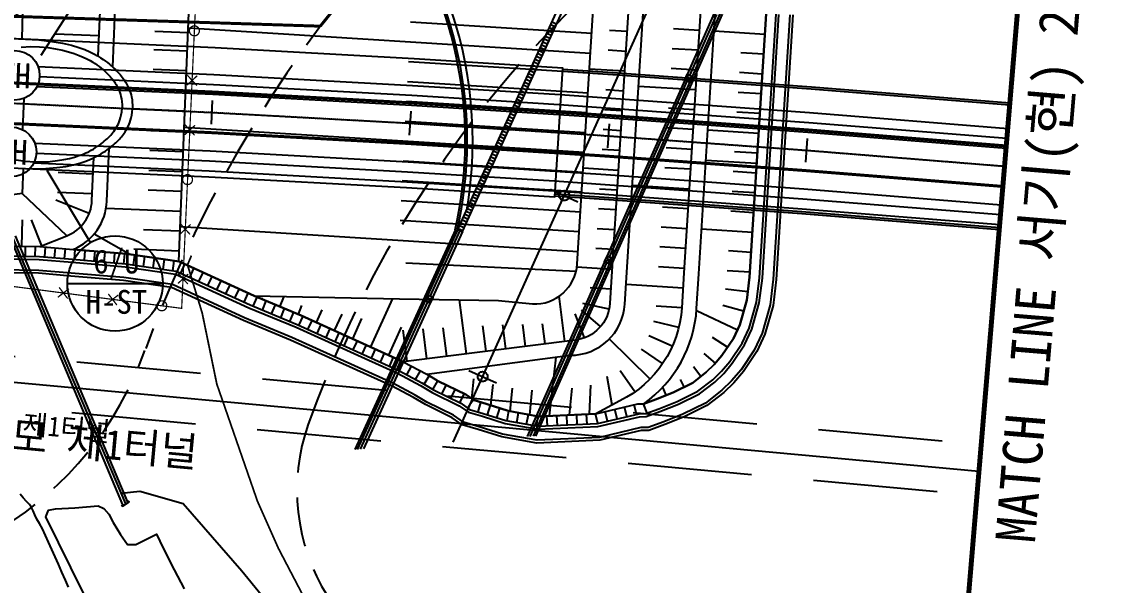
# Model space of a CAD drawing. Header units: millimetres. Extents: x 5990 to 6786, y 1103 to 1809.
# Drawn here: x 6487.3 to 6596.4, y 1439.2 to 1496 of the extents above; entities that cross this region are included whole.
import ezdxf
from ezdxf.enums import TextEntityAlignment as Align
from ezdxf.xclip import XClip

# ---------------------------------------------------------------- set-up
doc = ezdxf.new("R2010")
doc.units = ezdxf.units.MM
doc.header["$LTSCALE"] = 10
doc.header["$MEASUREMENT"] = 0
doc.header["$XCLIPFRAME"] = 2
for name, pattern in [('A-CENTR01', [2, 1.25, -0.25, 0.25, -0.25]), ('CENTER', [2, 1.25, -0.25, 0.25, -0.25]), ('DASHED', [0.75, 0.5, -0.25]), ('HIDDEN', [0.375, 0.25, -0.125]), ('PHANTOM', [2.5, 1.25, -0.25, 0.25, -0.25, 0.25, -0.25])]:
    doc.linetypes.add(name, pattern=pattern)
for name, color, linetype in [('TN-CABL', 4, 'Continuous'), ('TN-MACL', 6, 'A-CENTR01'), ('TN-MANH', 4, 'Continuous'), ('TZ-BASE', 253, 'Continuous'), ('TZ-CABL', 4, 'Continuous')]:
    doc.layers.add(name, color=color, linetype=linetype)
doc.layers.add('TX-PAPR', color=2, linetype='Continuous', plot=False)
doc.styles.add('PipeTools', font='GulimChe.ttf', dxfattribs={"height": 1250})
doc.styles.get("Standard").update_dxf_attribs({"font": 'GulimChe.ttf'})
doc.styles.add('SYMBTEXT', font='GulimChe.ttf')
doc.styles.add('굴림체', font='GulimChe.ttf')
doc.linetypes.add('CDO000', pattern='A,0.9,[122,KHCLINE.shx,S=0.006,R=0,X=0,Y=0],-0.2,["L/O",Standard,S=0.2,R=0,X=0.1,Y=-0.1],-0.6,-0.15', length=1.85)
doc.linetypes.add('ZIGZAG', pattern='A,0.0001,-0.2,[131,ltypeshp.shx,S=0.2,R=0,X=-0.2,Y=0],-0.4,[131,ltypeshp.shx,S=0.2,R=180,X=0.2,Y=0],-0.2', length=0.8001)
doc.linetypes.add('우뾰족이', pattern='A,5,0,[1,JSK.shx,S=1,R=180,X=0.585786,Y=0],-0.585786', length=5.585786)
doc.linetypes.add('좌뾰족이', pattern='A,5,0,[1,JSK.shx,S=1,R=0,X=0,Y=0],-0.585786', length=5.585786)

# ---------------------------------------------------------------- blocks, each defined once
blk = doc.blocks.new('cjf1')
at = {"color": 0, "lineweight": -3, "ltscale": 5, "const_width": 0.13}
blk.add_lwpolyline([(0.5, 0, 1), (-0.5, 0, 1)], format="xyb", close=True, dxfattribs=at)
blk = doc.blocks.new('cjf2')
at = {"color": 0, "lineweight": -3, "ltscale": 5, "const_width": 0.13}
for points in [[(0.5, 0.5), (-0.5, -0.5)], [(-0.5, 0.5), (0.5, -0.5)]]:
    blk.add_lwpolyline(points, dxfattribs=at)
blk = doc.blocks.new('sj')
at = {"layer": 'TZ-BASE'}
for p, q in [((2231.5, 1175.25), (2232.27, 1175.61)), ((2232.07, 1175.05), (2231.71, 1175.82))]:
    blk.add_line(p, q, dxfattribs=at)
blk.add_lwpolyline([(2231.71, 1175.82), (2231.5, 1175.25), (2232.07, 1175.05), (2232.27, 1175.61)], close=True, dxfattribs=at)
blk = doc.blocks.new('JD-FJ67DH')
at = {"layer": 'TZ-BASE'}
for p, q in [((616.57, -11.65, 1.87), (617.87, 20.5, 65)), ((652.3, -29.25, -1228.43), (671.14, 13.35, -1228.43)), ((652.53, -29.23, -1228.43), (671.32, 13.26, -1228.43)), ((667.8, 7.17, -1228.43), (670.54, 13.36, -1228.43)), ((674.06, -13.22), (675.72, 13.28)), ((658.17, 11.3), (639.92, 12.44)), ((608.52, 11.08), (604.15, 11.26)), ((617.52, 11.38), (614.16, 11.52)), ((658.04, 9.3), (617.54, 11.84)), ((661.72, 11.5), (659.96, 11.61)), ((668.98, 11.61), (666.4, 11.78)), ((675.59, 11.23), (670.48, 11.55)), ((617.45, 9.54), (614.08, 9.68)), ((661.59, 9.51), (659.83, 9.62)), ((668.86, 9.62), (666.28, 9.78)), ((675.47, 9.23), (673.17, 9.37)), ((617.36, 7.54), (614, 7.68)), ((657.91, 7.31), (639.71, 8.45)), ((661.47, 7.51), (657.94, 7.73)), ((668.73, 7.62), (666.15, 7.78)), ((659.71, -11.13, -1228.43), (667.56, 6.62, -1228.43)), ((675.34, 7.23), (673.04, 7.38)), ((617.28, 5.5, 65), (613.92, 5.63, 65)), ((657.79, 5.31), (639.6, 6.45)), ((661.34, 5.52), (659.58, 5.63)), ((668.61, 5.63), (662.88, 5.99)), ((619.86, 2.17), (619.98, 4.57)), ((657.66, 3.31), (639.5, 4.45)), ((675.22, 5.24), (672.92, 5.38)), ((617.1, 3.5, 65), (611.93, 3.71, 65)), ((639.82, 1.08), (639.97, 3.48)), ((661.22, 3.52), (659.45, 3.63)), ((668.48, 3.63), (665.9, 3.79)), ((675.09, 3.24), (672.79, 3.39)), ((657.54, 1.32), (639.39, 2.46)), ((659.77, -0.19), (659.94, 2.2)), ((617.11, 1.39), (613.75, 1.52)), ((657.41, -0.68), (617.13, 1.85)), ((661.09, 1.52), (659.33, 1.63)), ((668.36, 1.63), (665.78, 1.8)), ((674.97, 1.25), (669.86, 1.57)), ((679.71, -1.64), (679.89, 0.75)), ((617.03, -0.61), (613.67, -0.47)), ((660.97, -0.47), (659.2, -0.36)), ((668.23, -0.36), (665.65, -0.2)), ((674.84, -0.75), (672.54, -0.61)), ((699.64, -3.24), (699.84, -0.85)), ((657.29, -2.67), (639.18, -1.54)), ((674.77, -1.79), (669.67, -1.47)), ((607.95, -2.85), (604.42, -2.7)), ((616.95, -2.61), (613.58, -2.47)), ((660.84, -2.47), (657.32, -2.25)), ((668.11, -2.36), (665.53, -2.2)), ((674.72, -2.75), (672.42, -2.6)), ((657.16, -4.67), (639.07, -3.54)), ((660.72, -4.46), (658.95, -4.35)), ((667.98, -4.36), (662.25, -4)), ((605.31, -9.06), (600.82, -4.8)), ((607.87, -4.85), (604.35, -4.7)), ((616.86, -4.61), (613.5, -4.47)), ((674.59, -4.74), (672.29, -4.6)), ((607.56, -6.81), (604.2, -5.48)), ((616.78, -6.61), (609.26, -6.3)), ((657.04, -6.67), (638.97, -5.53)), ((660.59, -6.46), (658.83, -6.35)), ((667.86, -6.35), (665.28, -6.19)), ((600.79, -10.12), (600.83, -7.46)), ((602.78, -10.07), (601.74, -7.44)), ((656.91, -8.66), (638.86, -7.53)), ((674.46, -6.74), (672.17, -6.59)), ((616.7, -8.61), (613.01, -8.45)), ((656.79, -10.66), (616.72, -8.15)), ((644.43, -8.44, -1228.43), (634.32, -30.58, -1228.43)), ((644.61, -8.52, -1228.43), (634.55, -30.57, -1228.43)), ((645.14, -8.64, -1228.43), (642.13, -15.27, -1228.43)), ((660.47, -8.46), (658.7, -8.35)), ((667.73, -8.35), (665.15, -8.19)), ((674.34, -8.73), (669.23, -8.41)), ((608.06, -8.88), (611.73, -10.95)), ((598.81, -10.09), (602.59, -10.14)), ((602.59, -10.14), (605.94, -10.43)), ((605.94, -10.43), (611.33, -10.89)), ((611.33, -10.89), (616.62, -11.66)), ((616.62, -10.6), (612.04, -10.42)), ((660.34, -10.45), (658.58, -10.34)), ((667.61, -10.34), (665.03, -10.18)), ((674.21, -10.73), (671.92, -10.59)), ((616.62, -11.66), (624.17, -15.12)), ((656.6, -12.65), (639.43, -11.81)), ((651.68, -29.29, -1228.43), (659.47, -11.67, -1228.43)), ((660.22, -12.45), (656.68, -12.23)), ((667.48, -12.34), (664.9, -12.18)), ((674.09, -12.73), (671.79, -12.58)), ((667.36, -14.34), (661.62, -13.98)), ((673.77, -15.55), (674.06, -13.22)), ((624.17, -15.12), (628.91, -17.09)), ((626.77, -16.2), (627.2, -15.17)), ((655.46, -19.7), (654.89, -15.15)), ((660.09, -14.45), (657.99, -14.31)), ((673.87, -14.71), (671.62, -14.43)), ((624.93, -15.43), (624.99, -15.28)), ((628.62, -16.97), (628.98, -16.09)), ((641.88, -15.81, -1228.43), (635.17, -30.52, -1228.43)), ((635.91, -20.26), (638.12, -15.38)), ((645.54, -20.95), (644.86, -15.52)), ((659.92, -16.44), (657.28, -15.87)), ((667.23, -16.33), (664.65, -16.16)), ((673.45, -16.66), (671.36, -16.08)), ((673.08, -18.03), (673.77, -15.55)), ((628.91, -17.09), (639.19, -21.75)), ((630.45, -17.78), (631.02, -16.52)), ((632.27, -18.61), (633.02, -16.95)), ((634.09, -19.43), (635.02, -17.39)), ((657.42, -19.35), (656.51, -16.93)), ((659.05, -18.21), (657.12, -16.56)), ((672.83, -18.56), (668.71, -16.61)), ((637.73, -21.08), (639.02, -18.26)), ((639.59, -21.7), (639.19, -18.55)), ((641.57, -21.45), (641.19, -18.44)), ((643.56, -21.2), (643.2, -18.34)), ((647.53, -20.7), (647.2, -18.13)), ((649.51, -20.45), (649.21, -18.03)), ((651.49, -20.2), (651.22, -18)), ((653.48, -19.95), (653.22, -17.92)), ((666.93, -18.31), (664.42, -17.68)), ((672.43, -19.4), (673.08, -18.03)), ((664.03, -23.48), (659.94, -19.46)), ((666.28, -20.19), (663.92, -19.14)), ((671.83, -20.29), (670.34, -19.29)), ((671.28, -21.11), (672.43, -19.4)), ((665.3, -21.94), (663.17, -20.48)), ((639.19, -21.75), (641.56, -23.01)), ((653.91, -27.2), (654.59, -21.29)), ((670.63, -21.88), (669.48, -20.9)), ((670.5, -22.03), (671.28, -21.11)), ((662.51, -24.78), (661.02, -22.67)), ((668.33, -23.87), (669.69, -22.8)), ((669.15, -23.22), (668.41, -22.27)), ((669.69, -22.8), (670.5, -22.03)), ((641.56, -23.01), (642.7, -23.7)), ((642.7, -23.7), (645.48, -25.06)), ((646.09, -25.48), (646.3, -23.47)), ((660.21, -26.11), (659.72, -23.23)), ((666.36, -24.84), (668.33, -23.87)), ((667.47, -24.29), (667.1, -23.54)), ((645.48, -25.06), (646.31, -25.63)), ((648.02, -26.15), (648.23, -24.05)), ((649.96, -26.73), (650.2, -24.4)), ((651.92, -27.08), (652.17, -24.6)), ((655.93, -27.1), (656.2, -24.41)), ((657.94, -27.01), (658.09, -24.1)), ((664.57, -25.55), (666.36, -24.84)), ((665.65, -25.12), (665.33, -24.3)), ((646.31, -25.63), (647.53, -25.99)), ((647.53, -25.99), (649.76, -26.69)), ((658.59, -26.98), (662.82, -25.98)), ((662.82, -25.98), (663.42, -25.97)), ((663.42, -25.97), (664.57, -25.55)), ((663.79, -25.84), (663.77, -25.79)), ((649.76, -26.69), (652.82, -27.25)), ((652.82, -27.25), (658.59, -26.98))]:
    blk.add_line(p, q, dxfattribs=at)
at = {"layer": 'TZ-BASE', "linetype": 'Continuous'}
for p, q in [((654.48, 11.97, -1228.43), (654.02, 12.18, -1228.43)), ((654.61, 12.26, -1228.43), (654.16, 12.47, -1228.43)), ((653.96, 10.82, -1228.43), (653.5, 11.02, -1228.43)), ((654.09, 11.11, -1228.43), (653.63, 11.31, -1228.43)), ((654.22, 11.39, -1228.43), (653.76, 11.6, -1228.43)), ((654.35, 11.68, -1228.43), (653.89, 11.89, -1228.43)), ((653.43, 9.66, -1228.43), (652.98, 9.87, -1228.43)), ((653.56, 9.95, -1228.43), (653.11, 10.15, -1228.43)), ((653.69, 10.24, -1228.43), (653.24, 10.44, -1228.43)), ((653.83, 10.53, -1228.43), (653.37, 10.73, -1228.43)), ((653.04, 8.79, -1228.43), (652.58, 9, -1228.43)), ((653.17, 9.08, -1228.43), (652.71, 9.29, -1228.43)), ((653.3, 9.37, -1228.43), (652.85, 9.58, -1228.43)), ((652.52, 7.63, -1228.43), (652.06, 7.84, -1228.43)), ((652.65, 7.92, -1228.43), (652.19, 8.13, -1228.43)), ((652.78, 8.21, -1228.43), (652.32, 8.42, -1228.43)), ((652.91, 8.5, -1228.43), (652.45, 8.71, -1228.43)), ((651.99, 6.48, -1228.43), (651.54, 6.68, -1228.43)), ((652.12, 6.77, -1228.43), (651.67, 6.97, -1228.43)), ((652.25, 7.06, -1228.43), (651.8, 7.26, -1228.43)), ((652.38, 7.35, -1228.43), (651.93, 7.55, -1228.43)), ((651.47, 5.32, -1228.43), (651.01, 5.53, -1228.43)), ((651.6, 5.61, -1228.43), (651.14, 5.82, -1228.43)), ((651.73, 5.9, -1228.43), (651.27, 6.11, -1228.43)), ((651.86, 6.19, -1228.43), (651.41, 6.39, -1228.43)), ((650.94, 4.16, -1228.43), (650.49, 4.37, -1228.43)), ((651.08, 4.45, -1228.43), (650.62, 4.66, -1228.43)), ((651.21, 4.74, -1228.43), (650.75, 4.95, -1228.43)), ((651.34, 5.03, -1228.43), (650.88, 5.24, -1228.43)), ((650.55, 3.3, -1228.43), (650.1, 3.5, -1228.43)), ((650.68, 3.59, -1228.43), (650.23, 3.79, -1228.43)), ((650.81, 3.87, -1228.43), (650.36, 4.08, -1228.43)), ((650.03, 2.14, -1228.43), (649.57, 2.35, -1228.43)), ((650.16, 2.43, -1228.43), (649.7, 2.63, -1228.43)), ((650.29, 2.72, -1228.43), (649.83, 2.92, -1228.43)), ((650.42, 3.01, -1228.43), (649.96, 3.21, -1228.43)), ((649.5, 0.98, -1228.43), (649.05, 1.19, -1228.43)), ((649.63, 1.27, -1228.43), (649.18, 1.48, -1228.43)), ((649.77, 1.56, -1228.43), (649.31, 1.77, -1228.43)), ((649.9, 1.85, -1228.43), (649.44, 2.06, -1228.43)), ((648.98, -0.17, -1228.43), (648.52, 0.03, -1228.43)), ((649.11, 0.11, -1228.43), (648.66, 0.32, -1228.43)), ((649.24, 0.4, -1228.43), (648.79, 0.61, -1228.43)), ((649.37, 0.69, -1228.43), (648.92, 0.9, -1228.43)), ((648.59, -1.04, -1228.43), (648.13, -0.84, -1228.43)), ((648.72, -0.75, -1228.43), (648.26, -0.55, -1228.43)), ((648.85, -0.46, -1228.43), (648.39, -0.26, -1228.43)), ((648.06, -2.2, -1228.43), (647.61, -1.99, -1228.43)), ((648.19, -1.91, -1228.43), (647.74, -1.7, -1228.43)), ((648.32, -1.62, -1228.43), (647.87, -1.41, -1228.43)), ((648.46, -1.33, -1228.43), (648, -1.13, -1228.43)), ((647.54, -3.36, -1228.43), (647.08, -3.15, -1228.43)), ((647.67, -3.07, -1228.43), (647.21, -2.86, -1228.43)), ((647.8, -2.78, -1228.43), (647.35, -2.57, -1228.43)), ((647.93, -2.49, -1228.43), (647.48, -2.28, -1228.43)), ((647.02, -4.51, -1228.43), (646.56, -4.31, -1228.43)), ((647.15, -4.22, -1228.43), (646.69, -4.02, -1228.43)), ((647.28, -3.93, -1228.43), (646.82, -3.73, -1228.43)), ((647.41, -3.65, -1228.43), (646.95, -3.44, -1228.43)), ((646.62, -5.38, -1228.43), (646.17, -5.17, -1228.43)), ((646.75, -5.09, -1228.43), (646.3, -4.89, -1228.43)), ((646.88, -4.8, -1228.43), (646.43, -4.6, -1228.43)), ((646.1, -6.54, -1228.43), (645.64, -6.33, -1228.43)), ((646.23, -6.25, -1228.43), (645.77, -6.04, -1228.43)), ((646.36, -5.96, -1228.43), (645.91, -5.75, -1228.43)), ((646.49, -5.67, -1228.43), (646.04, -5.46, -1228.43)), ((645.57, -7.7, -1228.43), (645.12, -7.49, -1228.43)), ((645.71, -7.41, -1228.43), (645.25, -7.2, -1228.43)), ((645.84, -7.12, -1228.43), (645.38, -6.91, -1228.43)), ((645.97, -6.83, -1228.43), (645.51, -6.62, -1228.43)), ((645.18, -8.56, -1228.43), (644.73, -8.36, -1228.43)), ((645.31, -8.27, -1228.43), (644.86, -8.07, -1228.43)), ((645.44, -7.98, -1228.43), (644.99, -7.78, -1228.43)), ((601.13, -11.12), (601.14, -10.12)), ((602.13, -11.13), (602.14, -10.13)), ((603.09, -11.19), (603.17, -10.19)), ((604.08, -11.27), (604.17, -10.27)), ((605.08, -11.36), (605.17, -10.36)), ((606.08, -11.44), (606.16, -10.45)), ((607.07, -11.53), (607.16, -10.53)), ((608.07, -11.61), (608.15, -10.62)), ((609.06, -11.7), (609.15, -10.7)), ((610.06, -11.78), (610.15, -10.79)), ((611.06, -11.87), (611.14, -10.87)), ((612.02, -12), (612.16, -11.01)), ((613.01, -12.14), (613.15, -11.15)), ((614, -12.29), (614.14, -11.3)), ((614.99, -12.43), (615.13, -11.44)), ((615.98, -12.58), (616.12, -11.59)), ((616.79, -12.84), (617.2, -11.93)), ((617.69, -13.25), (618.11, -12.34)), ((618.6, -13.67), (619.02, -12.76)), ((619.51, -14.08), (619.93, -13.17)), ((620.42, -14.5), (620.84, -13.59)), ((621.33, -14.92), (621.75, -14.01)), ((622.24, -15.33), (622.66, -14.42)), ((623.15, -15.75), (623.57, -14.84)), ((624.08, -16.16), (624.46, -15.24)), ((625, -16.55), (625.39, -15.62)), ((625.93, -16.93), (626.31, -16.01)), ((626.85, -17.31), (627.23, -16.39)), ((627.77, -17.7), (628.16, -16.77)), ((628.68, -18.08), (629.09, -17.17)), ((629.59, -18.49), (630, -17.58)), ((630.5, -18.91), (630.91, -17.99)), ((631.41, -19.32), (631.83, -18.41)), ((632.32, -19.73), (632.74, -18.82)), ((633.23, -20.14), (633.65, -19.23)), ((634.15, -20.56), (634.56, -19.65)), ((635.06, -20.97), (635.47, -20.06)), ((635.97, -21.38), (636.38, -20.47)), ((636.88, -21.79), (637.29, -20.88)), ((637.79, -22.21), (638.2, -21.3)), ((638.7, -22.62), (639.11, -21.71)), ((639.55, -23.07), (640.03, -22.19)), ((640.43, -23.55), (640.91, -22.66)), ((641.29, -24.02), (641.8, -23.16)), ((642.15, -24.53), (642.66, -23.67)), ((643.08, -25), (643.52, -24.1)), ((643.98, -25.44), (644.42, -24.54)), ((644.88, -25.87), (645.32, -24.98)), ((645.64, -26.39), (646.21, -25.57)), ((646.72, -26.8), (647, -25.84)), ((647.67, -27.08), (647.97, -26.13)), ((662.68, -27.04), (662.45, -26.07)), ((663.73, -26.93), (663.38, -25.99)), ((648.62, -27.38), (648.92, -26.43)), ((649.64, -27.69), (649.82, -26.7)), ((650.62, -27.87), (650.8, -26.88)), ((651.61, -28.04), (651.78, -27.06)), ((652.59, -28.22), (652.77, -27.24)), ((653.7, -28.21), (653.65, -27.21)), ((654.7, -28.16), (654.65, -27.16)), ((655.7, -28.11), (655.65, -27.11)), ((656.7, -28.07), (656.65, -27.07)), ((657.7, -28.02), (657.65, -27.02)), ((658.79, -27.96), (658.56, -26.99)), ((659.76, -27.73), (659.53, -26.76)), ((660.73, -27.5), (660.5, -26.53)), ((661.71, -27.27), (661.48, -26.3))]:
    blk.add_line(p, q, dxfattribs=at)
at = {"layer": 'TZ-BASE', "extrusion": (0.002145, 1.9677e-05, 0.999998)}
for p, q in [((619.86, 2.17, 0), (619.98, 4.57, 0)), ((639.82, 1.08, 0), (639.97, 3.48, 0)), ((659.77, -0.19, 0), (659.94, 2.2, 0)), ((679.71, -1.64, 0), (679.89, 0.75, 0)), ((699.64, -3.24, 0), (699.84, -0.85, 0))]:
    blk.add_line(p, q, dxfattribs=at)
at = {"layer": 'TZ-BASE', "color": 8}
for p, q in [((654, -4.38, -1173.65), (656.78, -5.63, -1173.65)), ((645.79, -22.62, -1173.65), (648.57, -23.87, -1173.65))]:
    blk.add_line(p, q, dxfattribs=at)
at = {"layer": 'TZ-BASE', "linetype": 'PHANTOM', "const_width": 0.3, "elevation": 0}
blk.add_lwpolyline([(560.17, 14.31), (630.83, 12.05, -0.080675), (658.62, 39.23)], format="xyb", dxfattribs=at)
at = {"layer": 'TZ-BASE', "color": 8, "elevation": -1173.65}
blk.add_lwpolyline([(644.21, -29.85), (680.02, 49.7)], dxfattribs=at)
at = {"layer": 'TZ-BASE'}
for points in [[(678.42, 13.2), (676.75, -13.47), (676.42, -16.08), (675.61, -18.97), (674.78, -20.73), (673.44, -22.74), (672.47, -23.88), (671.47, -24.84), (669.77, -26.17), (667.46, -27.31), (665.53, -28.07), (663.91, -28.67), (663.15, -28.68), (658.97, -29.66), (652.64, -29.96), (649.12, -29.32), (646.74, -28.58), (645.12, -28.1), (644.11, -27.39), (641.41, -26.07), (640.23, -25.36), (638, -24.17), (627.83, -19.56), (623.09, -17.59), (615.85, -14.28), (611.02, -13.57), (605.71, -13.12), (602.46, -12.84), (598.48, -12.79)], [(678.12, 13.2), (676.45, -13.44), (676.12, -16.02), (675.33, -18.87), (674.52, -20.58), (673.2, -22.56), (672.25, -23.67), (671.27, -24.62), (669.61, -25.91), (667.33, -27.03), (665.42, -27.79), (663.86, -28.37), (663.11, -28.38), (658.93, -29.37), (652.66, -29.66), (649.19, -29.03), (646.83, -28.29), (645.26, -27.83), (644.26, -27.13), (641.55, -25.81), (640.38, -25.1), (638.13, -23.9), (627.95, -19.29), (623.21, -17.32), (615.93, -13.98), (611.06, -13.27), (605.74, -12.82), (602.47, -12.54), (598.51, -12.49)], [(598.65, -11.39), (602.53, -11.44), (605.83, -11.72), (611.18, -12.18), (616.25, -12.92), (623.65, -16.31), (628.39, -18.28), (638.62, -22.91), (640.92, -24.15), (642.08, -24.84), (644.82, -26.18), (645.74, -26.82), (647.15, -27.24), (649.45, -27.96), (652.74, -28.55), (658.77, -28.27), (662.98, -27.28), (663.66, -27.27), (665.03, -26.77), (666.89, -26.03), (669.02, -24.98), (670.55, -23.79), (671.45, -22.92), (672.32, -21.9), (673.56, -20.04), (674.3, -18.48), (675.04, -15.8), (675.35, -13.34), (677.02, 13.24)], [(598.69, -11.09), (602.54, -11.14), (605.86, -11.42), (611.22, -11.88), (616.33, -12.63), (623.77, -16.03), (628.51, -18), (638.75, -22.64), (641.07, -23.88), (642.22, -24.58), (644.97, -25.92), (645.87, -26.55), (647.24, -26.95), (649.52, -27.67), (652.76, -28.25), (658.73, -27.97), (662.94, -26.98), (663.6, -26.97), (664.92, -26.49), (666.77, -25.75), (668.86, -24.72), (670.35, -23.56), (671.23, -22.71), (672.08, -21.71), (673.3, -19.89), (674.02, -18.38), (674.75, -15.74), (675.05, -13.31), (676.72, 13.25)], [(609.36, 16.91), (610.2, 15.45), (609.9, 7.97)], [(492.13, 14.1), (500.28, 15.28), (540.09, 14.88), (549.55, 14.73), (550.05, 14.72), (551.56, 14.99), (560.19, 14.81), (580.26, 14.26), (600.84, 13.51), (600.76, 10.77)], [(608.69, 15.08), (608.44, 9.02)], [(599.76, 10.8), (602.49, 10.67)], [(179.98, 3.2), (392.04, 6.94), (399.94, 7.08), (419.94, 7.42), (439.94, 7.73), (459.95, 7.98), (479.96, 8.16), (499.97, 8.23), (519.98, 8.18), (540, 7.98), (549.42, 7.83), (560.02, 7.62), (580.02, 7.07), (600.03, 6.33), (620.03, 5.42), (640.01, 4.33), (654.85, 3.39), (660, 3.05), (679.96, 1.6), (699.91, 0), (699.91, 0)], [(0.04, -2.05), (10.22, -1.84), (180.01, 1.15), (392.08, 4.89), (399.98, 5.03), (419.98, 5.37), (439.97, 5.68), (459.97, 5.93), (479.97, 6.11), (499.97, 6.18), (519.97, 6.13), (539.97, 5.93), (549.39, 5.78), (559.97, 5.57), (579.96, 5.02), (599.95, 4.29), (619.92, 3.37), (639.89, 2.28), (654.71, 1.35), (659.85, 1), (679.8, -0.45), (699.74, -2.05)], [(180.05, -0.9), (392.11, 2.84), (400.01, 2.98), (420.01, 3.32), (440, 3.63), (459.99, 3.88), (479.98, 4.06), (499.97, 4.13), (519.96, 4.08), (539.94, 3.88), (549.35, 3.73), (559.92, 3.52), (579.89, 2.97), (599.86, 2.24), (619.82, 1.33), (639.77, 0.23), (654.58, -0.7), (659.71, -1.04), (679.64, -2.49), (699.57, -4.09)], [(600.9, -2.25), (600.82, -4.8), (599.57, -4.96), (599.07, -4.94), (589.63, -4.59), (587.97, -4.23), (573.23, -3.69)], [(0.18, -9.09), (10.02, -8.88), (31.94, -8.48), (72.1, -7.81), (93.53, -7.4), (123.7, -6.93), (162.09, -6.28), (195.48, -5.61), (211.09, -5.55), (233.54, -5.26), (260.55, -5.1), (281.48, -5.15), (302.09, -5.19), (319.63, -5.88), (375.25, -7.52), (416.04, -9.37), (444.97, -11.06), (484.03, -13.75), (542.02, -18.8), (563.11, -20.78), (592.32, -23.09), (697.16, -32.76)]]:
    blk.add_lwpolyline(points, dxfattribs=at)
for points in [[(675.72, 13.28), (674.06, -13.22), (673.77, -15.55), (673.08, -18.03), (672.43, -19.4), (671.28, -21.11), (670.5, -22.03), (669.69, -22.8), (668.33, -23.87), (666.36, -24.84), (664.57, -25.55), (663.42, -25.97, 0.225652), (668.73, -16.4), (668.95, -12.9), (671.07, 20.97, 0.372596)], [(619.44, 20.95), (613.6, 28.25), (618.67, 28.85), (626.28, 22.9), (630.99, 24.24), (635.07, 25.27), (638.21, 26.64), (659.07, 21.34, -0.37111), (662.08, 17.22), (660, -15.86, -0.360315), (656.51, -19.57), (639.19, -21.75), (628.91, -17.09), (624.17, -15.12), (616.62, -11.66), (611.33, -10.89), (605.94, -10.43, 0.292483), (609.34, -5.57), (609.56, -0.27)], [(624.17, -15.12), (638.79, -15.4), (648.79, -15.59), (652.19, -15.92, 0.411174), (656.71, -11.9), (658.35, 14.24, 0.412435), (654.35, 18.8), (650.95, 18.8), (640.98, 19.61), (620.97, 21.39), (617.87, 20.5)], [(573.23, -3.69), (579.62, -5.6), (598.81, -10.09), (602.59, -10.14), (605.31, -9.06, 0.2965), (607.84, -5.51), (608.02, -1.19)]]:
    blk.add_lwpolyline(points, format="xyb", dxfattribs=at)
blk.add_lwpolyline([(641.56, -23.01), (656, -21.1, 0.39629), (661.5, -15.95), (663.57, 17.12, 0.379756), (658.86, 22.91), (640.47, 27.62), (645.52, 29.82), (649.78, 32.18), (650.01, 32.31), (665.49, 27.13, -0.339874), (669.58, 21.06), (667.45, -12.8), (667.23, -16.31, -0.268299), (661, -25.68), (658.59, -26.98), (652.82, -27.25), (649.76, -26.69), (647.53, -25.99), (646.31, -25.63), (645.48, -25.06), (642.7, -23.7)], format="xyb", close=True, dxfattribs=at)
at = {"layer": 'TZ-BASE', "lineweight": -3, "ltscale": 5, "flags": 128}
blk.add_lwpolyline([(599.86, 13.05, 0.12, 0.12, 0), (618.59, 21.16, 0.12, 0.12, 0), (616.87, -16.37, 0.12, 0.12, 0), (597.85, -13.9, 0, 0, 0)], format="xyseb", dxfattribs=at)
at = {"layer": 'TZ-BASE', "linetype": 'Continuous', "ltscale": 0.1, "elevation": -1228.43}
for points in [[(644.69, -8.44), (656.07, 16.7)], [(645.14, -8.64), (656.52, 16.49)], [(644.69, -8.44), (645.14, -8.65)]]:
    blk.add_lwpolyline(points, dxfattribs=at)
at = {"layer": 'TZ-BASE', "linetype": 'CDO000', "ltscale": 200, "elevation": -1228.43}
for points in [[(668.03, 7.07), (670.77, 13.24)], [(659.94, -11.23), (667.79, 6.52)], [(641.91, -15.17), (644.92, -8.54)], [(651.96, -29.27), (659.7, -11.78)], [(634.89, -30.54), (641.66, -15.71)]]:
    blk.add_lwpolyline(points, dxfattribs=at)
at = {"layer": 'TZ-BASE', "ltscale": 3, "flags": 128}
blk.add_lwpolyline([(599.2, -2.19), (599.68, -2.21), (619.6, -3.12), (639.51, -4.21), (654.46, -5.15), (655.27, 7.83), (640.28, 8.77), (620.25, 9.87), (600.21, 10.78), (599.73, 10.8)], dxfattribs=at)
at = {"layer": 'TZ-BASE', "flags": 128}
for points in [[(600.72, 9.94), (601.67, 9.99), (602.56, 9.97), (603.39, 9.9), (604.16, 9.78), (604.86, 9.63), (605.49, 9.46), (606.05, 9.29), (606.54, 9.11), (606.96, 8.94), (607.33, 8.77), (607.64, 8.61), (607.92, 8.44), (608.16, 8.29), (608.37, 8.13), (608.57, 7.98), (608.75, 7.83), (608.92, 7.68), (609.09, 7.54), (609.25, 7.4), (609.39, 7.26), (609.53, 7.12), (609.66, 6.98), (609.78, 6.85), (609.89, 6.71), (609.99, 6.58), (610.09, 6.45), (610.18, 6.31), (610.27, 6.17), (610.35, 6.03), (610.42, 5.88), (610.5, 5.72), (610.57, 5.56), (610.64, 5.38), (610.7, 5.18), (610.76, 4.97), (610.81, 4.72), (610.85, 4.45), (610.87, 4.14), (610.88, 3.78)], [(602.49, 10.67), (603.78, 10.51), (604.86, 10.33), (605.77, 10.13), (606.51, 9.91), (607.12, 9.7), (607.62, 9.48), (608.04, 9.26), (608.38, 9.06), (608.69, 8.87), (608.96, 8.69), (609.19, 8.53), (609.4, 8.38), (609.59, 8.23), (609.75, 8.09), (609.91, 7.96), (610.05, 7.83), (610.19, 7.7), (610.32, 7.56), (610.44, 7.43), (610.56, 7.3), (610.67, 7.17), (610.78, 7.04), (610.88, 6.91), (610.98, 6.78), (611.07, 6.65), (611.15, 6.52), (611.24, 6.39), (611.31, 6.26), (611.39, 6.12), (611.46, 5.98), (611.53, 5.83), (611.59, 5.67), (611.66, 5.51), (611.72, 5.33), (611.77, 5.14), (611.82, 4.92), (611.87, 4.68), (611.9, 4.4), (611.92, 4.09), (611.93, 3.74)], [(600.21, -1.42), (601.15, -1.56), (602.04, -1.62), (602.87, -1.62), (603.64, -1.58), (604.35, -1.49), (605, -1.38), (605.57, -1.26), (606.07, -1.13), (606.51, -0.99), (606.89, -0.86), (607.22, -0.72), (607.51, -0.59), (607.76, -0.45), (607.99, -0.32), (608.19, -0.18), (608.39, -0.05), (608.58, 0.08), (608.76, 0.21), (608.92, 0.34), (609.08, 0.46), (609.23, 0.59), (609.37, 0.71), (609.5, 0.83), (609.63, 0.96), (609.74, 1.08), (609.85, 1.21), (609.95, 1.33), (610.05, 1.46), (610.15, 1.6), (610.24, 1.74), (610.32, 1.89), (610.41, 2.05), (610.5, 2.22), (610.58, 2.41), (610.65, 2.62), (610.72, 2.85), (610.79, 3.13), (610.84, 3.43), (610.88, 3.78)], [(601.9, -2.31), (603.2, -2.27), (604.3, -2.19), (605.21, -2.07), (605.98, -1.92), (606.6, -1.76), (607.12, -1.59), (607.55, -1.41), (607.92, -1.24), (608.24, -1.08), (608.52, -0.93), (608.77, -0.79), (608.99, -0.65), (609.19, -0.53), (609.37, -0.4), (609.53, -0.28), (609.69, -0.17), (609.83, -0.05), (609.97, 0.07), (610.11, 0.19), (610.24, 0.31), (610.37, 0.43), (610.48, 0.55), (610.6, 0.67), (610.7, 0.79), (610.81, 0.91), (610.9, 1.03), (611, 1.16), (611.09, 1.28), (611.17, 1.41), (611.26, 1.55), (611.34, 1.69), (611.42, 1.84), (611.5, 2), (611.57, 2.17), (611.65, 2.36), (611.72, 2.57), (611.78, 2.81), (611.84, 3.08), (611.89, 3.39), (611.93, 3.74)]]:
    blk.add_lwpolyline(points, dxfattribs=at)
at = {"layer": 'TZ-BASE', "extrusion": (0.002145, 1.9677e-05, 0.999998), "const_width": 0.3, "elevation": 0}
for points in [[(435.12, 7.65), (439.94, 7.73), (459.95, 7.98), (479.95, 8.16), (499.97, 8.23), (519.98, 8.18), (539.99, 7.98), (549.42, 7.83), (560.01, 7.62), (580.02, 7.07), (600.03, 6.33), (620.02, 5.42), (640.01, 4.33), (654.84, 3.39), (659.99, 3.05), (679.95, 1.6), (699.9, -0.01), (699.91, -0.01)], [(435.42, 3.56), (440, 3.63), (459.99, 3.88), (479.98, 4.06), (499.97, 4.13), (519.95, 4.08), (539.94, 3.88), (549.34, 3.73), (559.91, 3.52), (579.89, 2.97), (599.86, 2.24), (619.82, 1.33), (639.77, 0.23), (654.58, -0.7), (659.71, -1.04), (679.64, -2.49), (699.56, -4.09), (699.57, -4.09)]]:
    blk.add_lwpolyline(points, dxfattribs=at)
at = {"layer": 'TZ-BASE', "linetype": '좌뾰족이', "ltscale": 0.1}
blk.add_lwpolyline([(655.27, 7.73), (660.3, 7.39), (680.29, 5.94), (700.27, 4.33), (700.27, 4.33)], dxfattribs=at)
at = {"layer": 'TZ-BASE', "linetype": 'Continuous', "flags": 128}
for points in [[(655.25, 7.53), (660.29, 7.19), (680.27, 5.74), (700.25, 4.13), (700.25, 4.13)], [(654.48, -4.85), (659.42, -5.18), (679.33, -6.63), (699.22, -8.23)]]:
    blk.add_lwpolyline(points, dxfattribs=at)
at = {"layer": 'TZ-BASE', "linetype": 'CENTER', "ltscale": 0.001, "extrusion": (0.002145, 1.9677e-05, 0.999998), "elevation": 0}
blk.add_lwpolyline([(435.27, 5.61), (439.97, 5.68), (459.97, 5.93), (479.97, 6.11), (499.97, 6.18), (519.97, 6.13), (539.97, 5.93), (549.38, 5.78), (559.96, 5.57), (579.95, 5.02), (599.94, 4.29), (619.92, 3.37), (639.89, 2.28), (654.71, 1.35), (659.85, 1), (679.8, -0.45), (699.73, -2.05), (699.74, -2.05)], dxfattribs=at)
at = {"layer": 'TZ-BASE', "linetype": '우뾰족이', "ltscale": 0.1}
blk.add_lwpolyline([(654.46, -5.05), (659.41, -5.38), (679.31, -6.83), (699.2, -8.43)], dxfattribs=at)
at = {"layer": 'TZ-BASE', "const_width": 0.18, "elevation": 65}
blk.add_lwpolyline([(571.46, -52.18), (578.79, -52.85), (587.14, -53.11), (590.24, -53.18), (594.31, -53.39), (608.85, -53.51), (621.34, -54.06), (628.54, -54.22), (631.59, -53.9), (632.38, -53.29), (632.71, -52.32), (632.57, -51.31), (631.62, -49.52), (628.98, -45.08), (626.6, -40.52), (624.5, -35.79), (620.41, -24), (618.94, -16.85), (617.46, -11.99), (617.85, -11.06)], dxfattribs=at)
at = {"layer": 'TZ-BASE', "linetype": 'HIDDEN', "ltscale": 5, "extrusion": (0.090727, 0.995876, 0), "elevation": 33.33, "flags": 128}
blk.add_lwpolyline([(-587.05, 53.41), (-697.03, 53.73)], dxfattribs=at)
at = {"layer": 'TZ-BASE', "linetype": 'HIDDEN', "ltscale": 5, "extrusion": (0.090752, 0.995874, 0), "elevation": 28.22, "flags": 128}
blk.add_lwpolyline([(-586.99, 53.29), (-697.04, 53.66)], dxfattribs=at)
at = {"layer": 'TZ-BASE'}
for points in [[(611.25, -36.07, 59.94), (599.61, -8.6, 59.94), (599.16, -7.97, 59.94)], [(599.62, -9.36, 59.63), (610.92, -36.17, 59.63)], [(611.44, -35.88, 60.26), (600.12, -9.07, 60.26)], [(605.47, -44.46, 60.3), (605.16, -43.75, 60.27), (604.81, -42.95, 60.23), (604.45, -42.15, 60.18), (604.12, -41.4, 60.15), (603.79, -40.65, 60.13), (603.47, -39.92, 60.12), (603.16, -39.24, 60.09), (602.85, -38.59, 60.06), (602.55, -38.04, 60.03), (602.29, -37.59, 59.99), (602.09, -37.15, 59.96), (601.92, -36.77, 59.94), (601.75, -36.44, 59.93), (601.54, -36.13, 59.9), (601.25, -35.81, 59.89), (600.92, -35.44, 59.89), (600.6, -35.1, 59.89)], [(610.78, -34.97, 59.74), (612.66, -34.78, 60.72), (617.01, -36.04, 62.27), (622.92, -42.81, 63.01), (628.17, -49.21, 63.51), (633.01, -53.35, 64.88), (634.94, -54.27, 65.19)], [(610.81, -36.15, 60.03), (610.92, -36.31, 60.26), (611.59, -35.87, 60.03), (611.45, -35.75, 60.03)], [(606.99, -45.07, 60.77), (603.19, -37.37, 60.73), (603.46, -36.68, 60.77), (604.15, -36.55, 60.85), (606.11, -36.45, 60.85), (608.47, -36.25, 60.86), (609.04, -36.53, 60.88), (609.53, -37.1, 60.95), (609.98, -37.94, 60.95), (610.7, -39.14, 60.95), (611.43, -40.15, 60.95), (612.25, -40.17, 61.03), (614.34, -39.11, 61.12), (615.01, -40.51, 61.12), (616.11, -42.69, 61.12), (617.13, -44.62, 61.12)]]:
    blk.add_polyline3d(points, dxfattribs=at)
at = {"layer": 'TZ-BASE', "color": 8}
for centre in [(655.39, -5.01, -1173.65), (647.18, -23.24, -1173.65)]:
    blk.add_circle(centre, 0.5, dxfattribs=at)
at = {"layer": 'TZ-BASE', "linetype": 'DASHED'}
for centre, radius, start, end in [((734.29, -65), 129, 115.5087, 159.7733), ((734.29, -65), 111, 115.5087, 160.5534), ((580.21, -8.83), 35, 263.717, 340.3216), ((648.48, -34.7), 20, 160.5534, 263.717)]:
    blk.add_arc(centre, radius, start, end, dxfattribs=at)
at = {"layer": 'TZ-BASE'}
for major_axis, ratio, start_param, end_param in [((36.79, 16.93), 0.999184, -0.65394, 0.216809), ((36.98, 17.01), 0.998873, -0.65502, 0.216949)]:
    blk.add_ellipse((604.93, 0.48, -1228.43), major_axis=major_axis, ratio=ratio, start_param=start_param, end_param=end_param, dxfattribs=at)
blk.add_open_spline([(645.58, -6.47, -1228.43), (645.82, -5.1, -1228.43), (645.98, -3.71, -1228.43), (646.33, 1.27, -1228.43), (646.1, 4.88, -1228.43), (644.73, 11.93, -1228.43), (643.58, 15.36, -1228.43), (640.83, 20.98, -1228.43), (639.43, 23.26, -1228.43), (637.82, 25.38, -1228.43)], degree=3, knots=[-0.6012912, -0.6012912, -0.6012912, -0.6012912, -0.4996867, -0.4996867, -0.2383524, -0.2383524, 0.0229819, 0.0229819, 0.2169493, 0.2169493, 0.2169493, 0.2169493], dxfattribs=at)
for name, p, rotation in [('cjf1', (618.15, 11.58), 267.3843530777923), ('cjf2', (617.92, 6.59), 267.3843530777923), ('sj', (-1638.75, -1014.14, -1228.43), 356.1005589902286), ('cjf2', (617.69, 1.59), 267.3843530777923), ('cjf1', (617.46, -3.4), 267.3843530777923), ('cjf2', (617.24, -8.4), 267.3843530777923), ('sj', (-1646.83, -1032.43, -1228.43), 356.1005589902286), ('cjf2', (617.01, -13.39), 267.3843530777923), ('cjf2', (604.96, -14.82), 172.594908661377), ('cjf2', (609.91, -15.47), 172.594908661377), ('sj', (-1676.6, -1009.44, -1228.43), 355.4333672815175), ('cjf1', (614.87, -16.11), 172.594908661377)]:
    blk.add_blockref(name, p, dxfattribs=dict(at, rotation=rotation))
at = {"layer": 'TZ-BASE', "style": '굴림체', "oblique": 360, "width": 1}
blk.add_text('고모 제1터널', height=2, rotation=354.5017, dxfattribs=at).set_placement((594.51, -28.35, -1315.05))
at = {"layer": 'TZ-BASE'}
blk.add_text('고모 제1터널', height=3, rotation=354.7155, dxfattribs=at).set_placement((595.75, -30.29, -89.5))
at = {"layer": 'TZ-BASE', "color": 8, "style": 'PipeTools', "flags": 1}
for tag, rotation, oblique, width, p in [('지반고', 335.7608, 359.9999, 0.999999, (680.02, 49.7, -1173.65)), ('비고', 335.7608, 0.0002, 1.000003, (680.02, 49.7, -1173.65)), ('지반고', 232.0335, 359.9999, 1.000002, (632.52, 37.49, -1173.65)), ('비고', 232.0335, 359.9999, 1.000001, (632.52, 37.49, -1173.65)), ('지반고', 335.7608, 0.0002, 1.000003, (671.81, 31.47, -1173.65)), ('비고', 335.7608, 359.9999, 0.999999, (671.81, 31.47, -1173.65)), ('지반고', 232.0335, 359.9999, 1.000001, (648.28, 25.18, -1173.65)), ('비고', 232.0335, 359.9999, 1.000001, (648.28, 25.18, -1173.65)), ('지반고', 232.0335, 0.0001, 1.000003, (656.65, 18.65, -1173.65)), ('비고', 232.0335, 0.0001, 0.999996, (656.65, 18.65, -1173.65)), ('지반고', 335.7608, 0.0002, 1.000003, (663.6, 13.23, -1173.65)), ('비고', 335.7608, 359.9999, 0.999999, (663.6, 13.23, -1173.65)), ('지반고', 335.7608, 0.0002, 1.000003, (655.39, -5.01, -1173.65)), ('비고', 335.7608, 359.9999, 0.999999, (655.39, -5.01, -1173.65)), ('지반고', 335.7608, 359.9999, 0.999999, (647.18, -23.24, -1173.65)), ('비고', 335.7608, 359.9999, 0.999999, (647.18, -23.24, -1173.65))]:
    blk.add_attdef(tag, text='', height=0.00001, rotation=rotation, dxfattribs=dict(at, oblique=oblique, width=width)).set_placement(p, align=Align.MIDDLE_CENTER)
blk = doc.blocks.new('TTTW101-2')
blk.add_line((-6, 0), (6, 0))
blk.add_circle((0, 0), 6)
at = {"style": 'SYMBTEXT'}
for tag, p in [('TTTW_TITLE_1', (0.17, 2.77)), ('TTTW_TITLE_2', (0.17, -2.31))]:
    blk.add_attdef(tag, text='', height=3, dxfattribs=at).set_placement(p, align=Align.MIDDLE_CENTER)
blk = doc.blocks.new('JD-SFGKLSGJKL8')
at = {"layer": 'TZ-BASE'}
for p, q in [((601.21, 84.15), (606.05, 91.7)), ((601.76, 72.56), (606.16, 65.25))]:
    blk.add_line(p, q, dxfattribs=at)
at = {"layer": 'TZ-BASE', "xscale": 0.7999999999959234, "yscale": 0.7999999999959234, "zscale": 0.7999999999959234, "rotation": 7.389303177614807e-10}
blk.add_blockref('TTTW101-2', (608.64, 61.14), dxfattribs=at).add_auto_attribs({'TTTW_TITLE_1': '6/U', 'TTTW_TITLE_2': 'H-ST'})
blk = doc.blocks.new('TZMH101')
at = {"linetype": 'Continuous'}
blk.add_circle((0, 0), 2.5, dxfattribs=at)
at = {"style": 'SYMBTEXT'}
blk.add_attdef('TZMH_TITLE', text='', height=2.5, dxfattribs=at).set_placement((0, 0), align=Align.MIDDLE_CENTER)

msp = doc.modelspace()

# ---------------------------------------------------------------- block references
at = {"layer": 'TZ-BASE'}
ref = msp.add_blockref('JD-FJ67DH', (5886.55, 1483.45), dxfattribs=at)
XClip(ref).set_block_clipping_path([(358.5818809071, 73.9502363264), (361.6070430359, -76.0592658575), (693.4538319083, -77.0310590277), (706.0197697019, 72.932785567)])

# ---------------------------------------------------------------- next in the draw order: linework, layer by layer
at = {"layer": 'TN-CABL', "linetype": 'ZIGZAG', "ltscale": 0.5}
for points in [[(6489.11, 1490.43), (6506.62, 1489.64), (6526.61, 1488.54), (6541.45, 1487.61), (6546.6, 1487.26), (6566.57, 1485.81), (6586.53, 1484.21), (6586.53, 1484.21)], [(6488.8, 1482.72), (6506.23, 1481.93), (6526.16, 1480.84), (6540.95, 1479.91), (6546.07, 1479.57), (6565.98, 1478.12), (6585.88, 1476.52)]]:
    msp.add_lwpolyline(points, dxfattribs=at)
at = {"layer": 'TN-MACL', "const_width": 0.5, "elevation": -1.5}
msp.add_lwpolyline([(6592.57, 1556.38), (6580, 1406.42)], dxfattribs=at)
at = {"layer": 'TX-PAPR', "elevation": 0, "flags": 128}
msp.add_lwpolyline([(6245.14, 1557.4), (6248.16, 1407.39), (6580.01, 1406.42), (6592.57, 1556.38)], close=True, dxfattribs=at)
at = {"layer": 'TZ-CABL', "flags": 128}
for points in [[(6488.95, 1491.44), (6506.67, 1490.64), (6526.67, 1489.54), (6541.52, 1488.61), (6546.67, 1488.26), (6566.65, 1486.81), (6586.61, 1485.21), (6586.61, 1485.21)], [(6489.11, 1490.43), (6506.62, 1489.64), (6526.61, 1488.54), (6541.45, 1487.61), (6546.6, 1487.26), (6566.57, 1485.81), (6586.53, 1484.21), (6586.53, 1484.21)], [(6488.86, 1489.44), (6506.57, 1488.64), (6526.56, 1487.54), (6541.39, 1486.61), (6546.53, 1486.27), (6566.49, 1484.82), (6586.44, 1483.21)], [(6487.52, 1488.21), (6487.39, 1485.08)], [(6488.63, 1483.73), (6506.28, 1482.93), (6526.22, 1481.84), (6541.02, 1480.91), (6546.14, 1480.56), (6566.06, 1479.12), (6585.96, 1477.52)], [(6488.8, 1482.72), (6506.23, 1481.93), (6526.16, 1480.84), (6540.95, 1479.91), (6546.07, 1479.57), (6565.98, 1478.12), (6585.88, 1476.52)], [(6488.54, 1481.73), (6506.18, 1480.93), (6526.1, 1479.84), (6540.89, 1478.91), (6546, 1478.57), (6565.91, 1477.12), (6585.8, 1475.52)]]:
    msp.add_lwpolyline(points, dxfattribs=at)

# ---------------------------------------------------------------- next in the draw order: block references
at = {"layer": 'TN-MANH', "rotation": 357.6447298866115}
for p in [(6486.62, 1490.55), (6486.3, 1482.84)]:
    msp.add_blockref('TZMH101', p, dxfattribs=at).add_auto_attribs({'TZMH_TITLE': 'TH'})
at = {"layer": 'TZ-BASE'}
msp.add_blockref('JD-SFGKLSGJKL8', (5888.07, 1408.44), dxfattribs=at)

# ---------------------------------------------------------------- next in the draw order: texts
at = {"layer": 'TN-MACL'}
msp.add_text('MATCH LINE 서기(현) 283km 740.000', height=4, rotation=85.2056, dxfattribs=at).set_placement((6589.33, 1443.34, -1.5))

doc.saveas('drawing.dxf')
